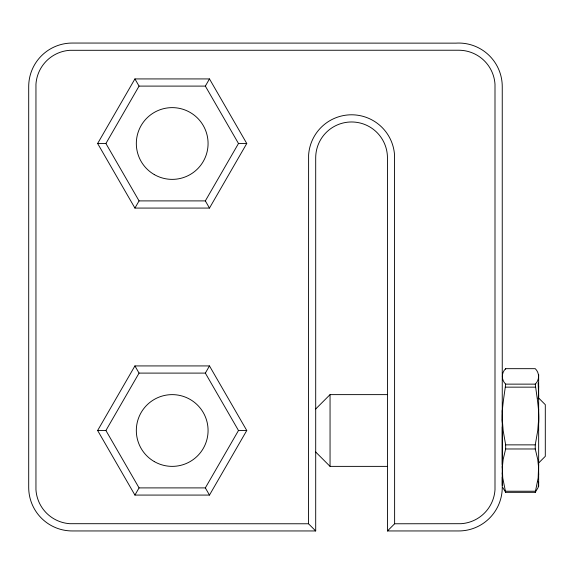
<?xml version="1.0" encoding="UTF-8"?>
<svg xmlns="http://www.w3.org/2000/svg" width="574" height="574" viewBox="0 0 574 574"><rect width="100%" height="100%" fill="white"/><g stroke="black" fill="none" stroke-linecap="round" stroke-linejoin="round"><path stroke-width="0.86" d="M502.25 485.425L502.25 477.066M502.25 464.588L502.25 426.841M538.656 423.189C539.46 410.037 536.869 397.043 535.255 384.135C539.682 379.966 539.632 372.856 535.255 368.673L505.651 368.673C501.231 372.842 501.267 379.959 505.651 384.135C504.116 396.813 501.446 409.549 502.264 422.464M538.599 412.462L538.656 409.068M502.745 487.477L505.651 492.327L535.255 492.327L538.154 477.977L538.656 464.588M502.279 466.045L502.745 477.977L505.651 492.327M538.656 396.412L538.154 383.023M502.272 474.181L502.307 472.696M538.599 388.304L538.656 386.072M535.255 492.327L538.154 487.477L538.656 482.239M538.599 419.551L537.759 430.5L535.255 444.864L535.255 448.976L537.759 459.487L538.599 467.501M502.307 467.501L503.147 459.487L505.651 448.976L505.651 444.864L503.147 430.5L502.307 419.551M538.599 393.499L538.154 398.779M538.599 375.453L538.656 374.98M97.637 143.5L134.919 78.925L209.481 78.925L246.763 143.5L209.481 208.075L134.919 208.075L97.637 143.5L105.917 143.5L139.059 86.1L205.341 86.1L209.481 78.925M134.919 208.075L139.059 200.9L105.917 143.5M209.481 208.075L205.341 200.9L238.483 143.5L205.341 86.1M97.637 430.5L134.919 365.925L209.481 365.925L246.763 430.5L209.481 495.075L134.919 495.075L97.637 430.5L105.917 430.5L139.059 373.1L205.341 373.1L209.481 365.925M134.919 495.075L139.059 487.9L105.917 430.5M209.481 495.075L205.341 487.9L238.483 430.5L205.341 373.1M315.7 408.982L330.05 394.625L387.4 394.625M387.45 530.95L394.625 523.775L461.073 523.696A36.377 36.377 0 0 0 494.996 489.773L494.996 84.227A36.377 36.377 0 0 0 458.698 50.232L69.877 50.304A36.377 36.377 0 0 0 35.954 84.227L35.954 489.773A36.377 36.377 0 0 0 69.877 523.696L308.525 523.775L315.7 530.95L315.7 157.85A35.875 35.875 0 0 1 351.575 121.975A35.875 35.875 0 0 1 387.45 157.85L387.45 530.95L458.698 530.95A43.552 43.552 0 0 0 502.25 487.398L502.25 86.602A43.552 43.552 0 0 0 455.849 43.143L72.252 43.05A43.552 43.552 0 0 0 28.7 86.602L28.7 487.398A43.552 43.552 0 0 0 72.252 530.95L315.7 530.95M538.398 463.232L545.3 456.323L545.3 404.677L538.398 397.768M238.483 143.5L246.763 143.5M139.059 200.9L205.341 200.9M505.651 384.135L535.255 384.135M505.651 387.149L535.255 387.149M238.483 430.5L246.763 430.5M505.651 444.864L535.255 444.864M505.651 448.976L535.255 448.976M315.7 452.018L330.05 466.375L387.4 466.375M139.059 487.9L205.341 487.9M505.651 491.222L535.255 491.222M134.919 78.925L139.059 86.1M134.919 365.925L139.059 373.1M538.154 481.708L538.599 483.645M538.599 485.547L538.656 486.02M538.599 472.696L538.656 474.928M502.264 409.915L502.307 412.462M538.656 374.499L538.656 486.501M505.651 368.673L505.651 369.161M394.625 523.775L394.539 155.037A43.057 43.057 0 0 0 351.575 114.793A43.057 43.057 0 0 0 308.611 155.037L308.525 523.775M330.05 394.625L330.05 466.375M154.263 461.568A35.875 35.875 0 0 0 208.075 430.5A35.875 35.875 0 0 0 154.263 399.432A35.875 35.875 0 0 0 154.263 461.568M154.263 174.568A35.875 35.875 0 0 0 208.075 143.5A35.875 35.875 0 0 0 154.263 112.432A35.875 35.875 0 0 0 154.263 174.568"/></g></svg>
